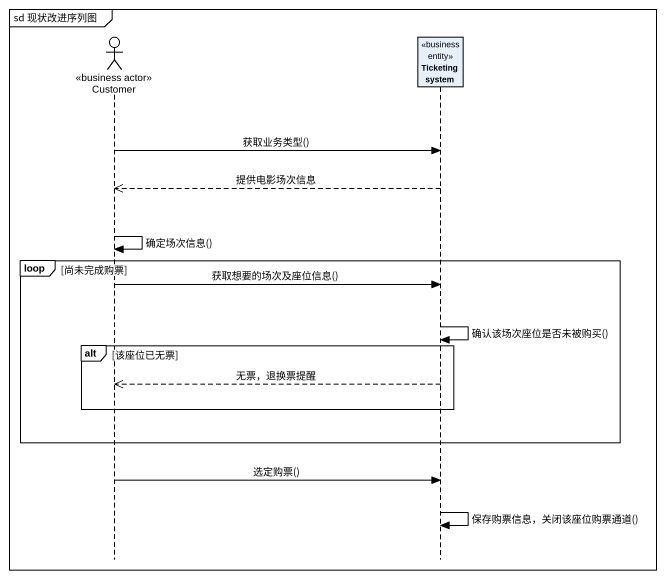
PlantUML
@startuml
mainframe sd 现状改进序列图
hide footbox
actor Customer <<business actor>>
participant "Ticketing system" as Ticketing_system <<business entity>>

Customer -> Ticketing_system : 获取业务类型()
Ticketing_system -->> Customer : 提供电影场次信息
Customer -> Customer : 确定场次信息()
loop 尚未完成购票
  Customer -> Ticketing_system : 获取想要的场次及座位信息()
  Ticketing_system -> Ticketing_system : 确认该场次座位是否未被购买()
  alt 该座位已无票
    Ticketing_system -->> Customer : 无票，退换票提醒
  end
end
Customer -> Ticketing_system : 选定购票()
Ticketing_system -> Ticketing_system : 保存购票信息，关闭该座位购票通道()
@enduml
